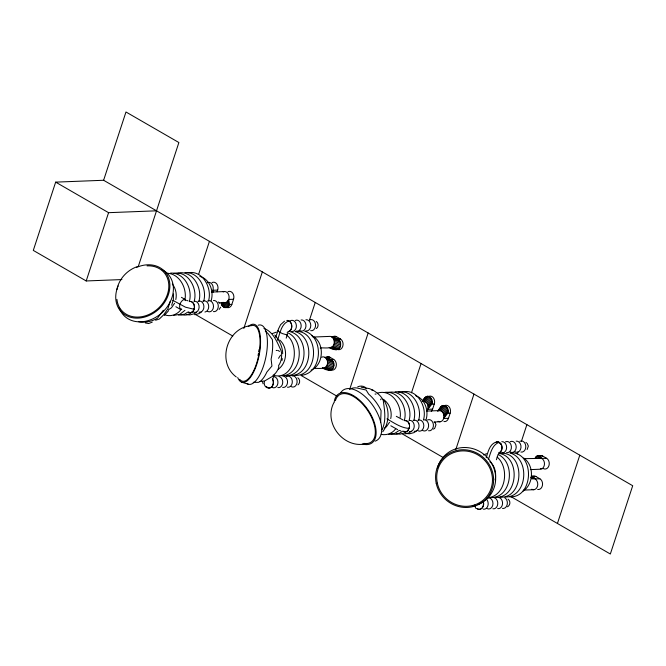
<?xml version="1.0" encoding="UTF-8"?>
<svg xmlns="http://www.w3.org/2000/svg" width="666" height="666" viewBox="0 0 666 666"><rect width="100%" height="100%" fill="white"/><g stroke="black" fill="none" stroke-linecap="round" stroke-linejoin="round"><path stroke-width="1" d="M313.511 368.456C318.09 367.907 326.989 370.354 327.572 363.361C327.772 361.105 326.964 358.608 324.975 357.359A5.611 4.304 87.8 0 0 321.678 357.234M322.535 367.915C326.215 370.721 333.574 371.795 333.932 365.559C334.782 360.298 329.254 358.017 324.975 357.359L329.77 357.167L333.741 359.457A5.611 4.304 87.8 0 1 336.213 366.183A5.611 4.304 87.8 0 1 331.468 370.121M320.221 347.977C324.8 347.427 333.699 349.875 334.274 342.882C334.482 340.626 333.674 338.128 331.685 336.871A5.611 4.304 87.8 0 0 329.479 336.413L312.962 337.054M336.904 349.775L329.42 347.535C333.083 350.324 340.309 351.19 340.642 345.08C341.491 339.818 335.964 337.529 331.685 336.871L336.48 336.688L340.451 338.977A5.611 4.304 87.8 0 1 342.74 346.387A5.611 4.304 87.8 0 1 337.096 349.217M428.696 396.47A5.611 4.304 87.8 0 1 433.383 397.852A5.611 4.304 87.8 0 1 434.282 404.004L432.6 409.124L427.805 409.307C428.946 406.135 427.206 401.223 423.31 401.44L427.381 396.22C431.277 396.012 433.017 400.924 431.884 404.096L427.805 409.307A5.611 4.304 87.8 0 1 427.239 410.556M438.037 421.303A5.611 4.304 87.8 0 0 443.681 418.473C444.813 415.301 443.081 410.389 439.177 410.597L426.798 411.08M444.563 405.636A5.611 4.304 87.8 0 1 449.25 407.018A5.611 4.304 87.8 0 1 450.149 413.161L448.476 418.281L443.681 418.473L447.752 413.261C450.591 407.85 441.991 401.631 439.818 408.674M173.551 293.931L173.36 299.55L171.686 305.244M264.369 381.402C263.736 384.34 264.976 387.887 268.373 387.953A5.603 4.371 -88.2 0 0 272.81 385.364A5.603 4.371 -88.2 0 0 272.71 379.154M380.611 422.627L381.094 410.672A27.106 14.227 55.8 0 0 368.673 394.139L366.125 390.026L358.758 388.411A27.106 14.227 55.8 0 0 350.599 388.902M282.001 360.481L282.309 358.616M175.807 299.534C176.998 294.247 175.741 288.303 172.336 284.057M184.89 300.1C187.379 288.203 179.229 272.669 165.801 273.243M189.327 301.673C192.84 289.402 184.715 272.519 170.596 273.06M194.122 301.49C197.985 288.877 188.403 270.396 173.676 273.335M198.918 301.298C202.431 289.036 194.305 272.153 180.186 272.685M203.713 301.115C207.226 288.844 199.101 271.961 184.981 272.502M208.508 300.932C212.371 288.32 202.789 269.838 188.062 272.777M211.122 300.716C214.086 291.417 209.84 279.171 199.858 276.348M390.742 418.564C392.357 411.43 389.444 403.23 383.15 399.267M404.262 420.704C408.125 408.091 398.543 389.61 383.816 392.549M409.057 420.521C413.103 407.667 402.747 388.586 387.754 392.59M413.852 420.329C417.366 408.058 409.249 391.175 395.121 391.716M418.648 420.146C422.51 407.534 412.928 389.052 398.201 391.991M423.443 419.955C427.489 407.109 417.132 388.028 402.139 392.033M426.057 419.747C428.879 410.772 425.124 398.901 415.667 395.721M188.653 312.113A5.603 4.129 89.6 0 0 193.548 310.539L194.405 307.883A5.603 4.129 89.6 0 0 189.893 301.432M403.596 431.26A5.611 4.304 87.8 0 0 407.867 430.686L409.54 427.031A5.611 4.304 87.8 0 0 404.737 420.562M188.461 312.121A5.611 4.304 87.8 0 0 193.54 310.539L194.414 307.883A5.611 4.304 87.8 0 0 189.602 301.415M407.867 430.686L409.54 427.031A5.603 4.129 89.6 0 0 405.028 420.571M495.179 479.87C496.52 473.534 495.079 465.9 489.86 461.68M280.569 355.161L278.53 358.308M220.671 307.192L219.147 309.457M116.916 289.585C118.973 278.838 127.306 269.921 137.621 266.517M170.205 301.34L167.865 308.833L163.778 314.718L159.291 319.056L155.594 320.229M510.797 496.545L610.339 554.012L632.7 485.73L103.613 180.27L55.661 182.134L33.3 250.408L86.205 280.96L121.92 279.57M103.613 180.27L125.974 111.988L178.879 142.532L138.312 266.417M86.205 280.96L108.566 212.679L156.518 210.814M198.568 274.525L209.432 241.358M217.108 291.8L217.665 290.093A5.611 4.304 87.8 0 0 216.766 283.949A5.611 4.304 87.8 0 0 212.079 282.559M227.306 307.625A5.611 4.304 87.8 0 0 231.86 304.379L233.541 299.259A5.611 4.304 87.8 0 0 232.642 293.115A5.611 4.304 87.8 0 0 227.955 291.725M243.814 328.48L262.337 271.903M275.666 337.246L278.163 330.145M277.431 340.276C280.003 333.857 281.144 323.335 289.086 320.962L290.06 321.728A5.603 4.212 83.9 0 1 291.708 327.647A5.603 4.212 83.9 0 1 288.278 331.601M272.802 379.079L274.392 374.209M286.197 338.161L287.404 333.874M309.499 320.013L315.251 302.456M349.625 389.577L368.156 333M411.48 392.807L421.062 363.544M455.769 449.692L473.976 394.097M486.213 457.684C488.028 452.247 489.385 444.813 495.396 442.316M488.328 459.648C490.501 453.621 492.091 444.405 499.325 442.341L501.082 444.172A5.611 4.304 87.8 0 1 499.267 452.705M496.37 459.74L497.968 454.87M517.299 453.904L517.94 451.948M521.453 441.225L526.881 424.642M557.434 523.468L579.795 455.186M382.051 429.795C386.513 420.579 384.565 410.156 383.241 400.441A11.305 4.063 38.1 0 0 372.968 390.193L369.372 388.619L361.205 387.196M278.213 329.462L280.611 324.667L284.499 321.187M333.683 403.03C323.251 423.693 344.322 449.575 366.675 443.556M219.114 302.972L226.398 302.389L228.746 299.442A5.611 4.304 87.8 0 0 227.847 293.298A5.611 4.304 87.8 0 0 223.16 291.908M221.22 302.755C220.904 307.709 228.247 309.807 229.462 304.47L228.746 299.442L233.541 299.259M423.942 399.508L425.316 397.261L427.381 396.22M174.592 303.263L171.453 307.8L168.581 309.69M389.527 422.294L386.388 426.831L384.232 428.246M381.119 398.901L380.627 399.758M163.303 310.273L157.451 318.231A27.106 21.795 -43 0 1 138.495 321.645M382.759 431.759C389.493 422.485 389.81 409.473 383.733 399.825M422.186 401.24L424.517 398.268M422.402 400.982L425.316 397.261M422.802 401.032L426.298 396.561M424.433 401.473L428.504 396.262M425.516 401.898L429.595 396.678M426.49 402.664L430.561 397.452M427.272 403.729L431.352 398.509M427.83 405.02L431.909 399.8M428.113 406.443L432.192 401.223M428.105 407.908L432.184 402.689M437.479 411.155L441.192 406.418M442.166 405.727L438.095 410.939L439.177 410.597L443.256 405.386M440.309 410.639L444.38 405.428M441.392 411.064L445.462 405.844M442.357 411.829L446.436 406.61M443.148 412.895L447.227 407.675M443.706 414.177L447.777 408.966M443.989 415.601L448.06 410.389M443.981 417.066L448.052 411.854M152.289 322.103L148.693 323.518L145.338 322.968M211.505 292.532L212.87 290.276A5.611 4.304 87.8 0 0 211.971 284.132A5.611 4.304 87.8 0 0 207.284 282.75M434.765 428.213L435.98 424.717L434.798 422.044M527.139 449.533L528.354 446.037L527.172 443.365M535.198 457.708L536.971 456.002L539.185 455.702L542.665 456.027L546.636 458.316A5.611 4.304 87.8 0 1 548.926 465.734A5.611 4.304 87.8 0 1 543.281 468.564L540.401 468.673M508.691 505.86C510.506 504.02 510.248 500.599 508.05 499.167M181.377 309.024C177.905 314.385 170.604 317.316 164.602 314.693M184.932 310.323L179.862 314.327L173.793 315.368M395.696 428.796C392.532 433.35 386.655 435.497 381.26 434.407M164.402 315.343L168.631 310.631M287.471 334.265L285.831 334.573L282.342 333.566L279.062 331.843L277.905 330.403M316.417 328.546C318.739 326.914 318.639 322.993 316.267 321.453M297.968 384.873C300.291 383.241 300.2 379.32 297.819 377.788M278.355 369.189C287.346 362.745 288.07 347.261 279.703 340.043M522.91 491.242C533.841 484.207 534.482 465.426 523.667 458M433.524 429.137L434.282 428.604M507.45 506.793L508.208 506.252M187.72 312.129L184.657 314.144L178.588 315.185M192.516 311.938L189.452 313.961L185.165 315.11L180.711 314.818M196.545 312.262L194.247 313.769L189.96 314.926L186.397 314.693M201.34 312.071L199.042 313.586L194.755 314.735M398.626 430.835L394.796 433.358L388.728 434.398M402.655 431.16L399.592 433.175L395.313 434.324L390.85 434.032M406.685 431.476L404.387 432.983L400.108 434.14L396.536 433.907M411.48 431.285L409.182 432.8L404.903 433.957M416.275 431.102L413.977 432.617L409.698 433.766L406.127 433.533M357.734 386.804C360.431 385.547 364.56 385.797 366.275 388.503M272.327 333.566L276.473 332.084M311.08 370.204C324.225 364.71 324.983 341.675 311.863 335.747M483.316 454.903L486.63 453.721M537.653 489.46A5.611 4.304 87.8 0 0 542.407 485.531A5.611 4.304 87.8 0 0 539.926 478.804L531.834 478.871L530.785 477.281M177.614 273.376L179.329 272.918M377.306 393.198C391.158 388.461 401.956 404.911 400.191 417.366M181.751 309.274L180.353 309.324L175.891 306.751M276.199 350.532L277.106 350.349M259.931 381.576L264.768 380.894L272.694 376.24A11.305 4.187 -43.9 0 0 278.579 365.567A11.305 6.177 -83.5 0 0 281.077 350.632C277.106 342.257 273.485 331.801 263.944 328.421M217.665 290.093L212.87 290.276L213.162 292.291M211.863 292.049L224.242 291.575M229.462 304.47L231.86 304.379M338.053 339.069L340.451 338.977M331.343 359.557L333.741 359.457M431.884 404.096L434.282 404.004M447.752 413.261L450.149 413.161M434.049 422.003L440.243 421.761M524.15 458.649L546.636 458.316M530.377 469.605L540.692 469.205A5.611 4.304 87.8 0 0 544.43 464.518A5.611 4.304 87.8 0 0 541.841 458.508L540.268 456.118M532.925 478.529L531.351 476.148L535.955 476.515L539.926 478.804M523.667 490.093L533.99 489.693M295.654 331.343C320.313 330.536 318.989 376.798 294.663 375.383M302.014 375.216C322.461 372.619 324.3 336.846 304.712 331.185M289.868 375.574C312.321 376.498 315.742 337.304 295.121 331.551M285.073 375.757C307.525 376.681 310.947 337.487 290.326 331.743M281.976 375.957C302.464 374.65 305.394 339.693 287.163 332.534M510.606 452.788C535.264 451.989 533.941 498.243 509.607 496.836M501.015 453.163C525.674 452.356 524.35 498.618 500.016 497.211M498.776 453.363C521.145 456.343 518.381 498.618 495.221 497.394M505.669 497.027C527.489 496.836 530.327 458.683 510.073 453.005M490.426 497.577C511.863 498.459 516.092 462.62 498.135 454.478M487.337 497.777C505.96 496.561 509.94 467.89 497.144 457.026M194.106 309.29L185.464 307.176L172.819 300.324M409.24 428.429C400.965 428.013 393.906 422.744 386.954 418.889M253.205 382.292L258.308 382.384A27.106 10.181 -78.6 0 0 266.908 371.994L271.936 366.034L271.104 359.19A27.106 10.181 -78.6 0 0 272.336 339.552L268.107 333.649L265.276 331.035M322.71 368.015L330.194 370.254M375.058 394.047L376.007 394.122M483.191 501.789A5.611 4.304 87.8 0 1 478.604 509.332L475.707 508.216L474.55 505.069M371.653 390.043L372.968 390.193M185.764 300.657L184.349 299.234C180.836 300.524 178.172 306.069 180.353 309.324M241.85 382.284L248.318 384.207M277.98 350.466L279.562 351.373M332.659 337.637L339.019 339.835M333.45 338.703L339.81 340.9M333.999 339.993L340.368 342.191M334.282 341.417L340.651 343.614M334.274 342.882L340.642 345.08M333.974 344.28L340.343 346.478M333.408 345.529L339.777 347.727M332.609 346.536L338.969 348.734M331.626 347.236L337.995 349.434M329.245 347.427L335.781 349.733M325.949 358.125L332.317 360.323M326.74 359.19L333.1 361.388M327.289 360.473L333.658 362.67M327.572 361.904L333.941 364.102M327.572 363.361L333.932 365.559M327.272 364.768L333.633 366.966M326.698 366.017L333.067 368.215M325.899 367.024L332.267 369.222M324.925 367.715L331.285 369.913M400.815 430.927L399.242 430.353M273.035 375.216C294.247 381.327 300.982 346.353 286.988 335.389M289.086 320.962L288.003 320.537A5.603 4.212 83.9 0 0 286.896 320.488A5.611 4.304 87.8 0 1 288.003 320.537L290.051 321.728A5.611 4.304 87.8 0 1 291.558 327.68A5.611 4.304 87.8 0 1 287.937 331.66M187.995 300.857L186.622 300.274M327.988 369.796L329.071 370.213M501.082 444.172L498.235 441.924A5.603 4.212 83.9 0 0 496.078 442.207M403.121 419.996L396.295 416.317M267.282 387.529L266.317 386.763L268.365 387.953A5.611 4.304 87.8 0 0 272.677 385.348A5.611 4.304 87.8 0 0 272.394 379.12M477.522 508.916L478.604 509.332M499.325 442.341L498.243 441.916A5.611 4.304 87.8 0 0 496.02 442.216M397.694 429.67L390.825 425.782M55.661 182.134L108.566 212.679M181.427 297.319L184.99 299.384M195.138 314.302L232.8 336.047M300.957 375.391L337.729 396.62M402.289 433.899L443.539 457.717M525.94 442.449L526.498 442.832M218.431 301.989L219.663 302.905M236.272 376.964C216.425 362.504 226.898 327.331 251.373 325.657A28.455 10.698 -78.6 0 1 258.391 356.693A28.455 10.698 -78.6 0 1 239.66 379.329M274.775 335.065C279.395 340.135 282.592 346.77 282.7 353.696M539.185 455.702L540.759 458.091M538.061 455.661L539.635 458.05L538.544 458.383L536.971 456.002M535.997 456.701L537.037 458.291M533.558 476.606L535.131 478.987A5.611 4.304 87.8 0 1 537.42 486.405A5.611 4.304 87.8 0 1 531.776 489.235M532.475 476.19L534.049 478.571M263.103 383.849L262.554 381.976M228.18 300.691L228.896 305.719M227.372 301.698L228.097 306.726M226.398 302.389L227.114 307.417M226.032 307.759L225.308 302.73L224.184 302.689L224.908 307.717M223.102 302.272L223.818 307.301M222.278 302.514L222.852 306.535M221.628 302.456L222.061 305.469M532.658 476.39A5.611 4.304 87.8 0 1 535.955 476.515M539.368 455.91A5.611 4.304 87.8 0 1 542.665 456.027M483.474 501.814A5.603 4.371 -88.2 0 1 478.613 509.34M500.299 443.098A5.603 4.212 83.9 0 1 501.948 449.026A5.603 4.212 83.9 0 1 498.518 452.98M516.175 441.142A5.611 4.304 87.8 0 1 520.978 447.602A5.611 4.304 87.8 0 1 515.034 451.839M510.289 441.666A5.611 4.304 87.8 0 1 516.217 447.061A5.611 4.304 87.8 0 1 510.239 452.023M519.88 441.292A5.611 4.304 87.8 0 1 525.774 445.954A5.611 4.304 87.8 0 1 520.912 452.072M505.494 441.849A5.611 4.304 87.8 0 1 511.388 446.511A5.611 4.304 87.8 0 1 506.526 452.63M501.789 441.7A5.611 4.304 87.8 0 1 506.626 447.435A5.611 4.304 87.8 0 1 501.731 452.813M494.055 497.693A5.611 4.304 87.8 0 1 497.735 504.12A5.611 4.304 87.8 0 1 492.873 508.774M487.046 498.185A5.611 4.304 87.8 0 1 492.982 503.579A5.611 4.304 87.8 0 1 486.996 508.541M486.521 499.259A5.611 4.304 87.8 0 1 487.845 505.902A5.611 4.304 87.8 0 1 483.283 509.149M498.851 497.51A5.611 4.304 87.8 0 1 502.53 503.937A5.611 4.304 87.8 0 1 497.668 508.591M504.736 497.743A5.611 4.304 87.8 0 1 507.209 504.462A5.611 4.304 87.8 0 1 502.464 508.399M437.304 468.473A30.245 28.829 41.7 0 1 485.198 455.419A30.245 28.829 41.7 0 1 477.863 504.52M475.133 505.419A30.245 28.829 41.7 0 1 472.327 506.035M448.476 418.281A5.611 4.304 87.8 0 1 443.914 421.536M432.6 409.124A5.611 4.304 87.8 0 1 431.235 411.372M408.683 429.687A5.603 4.129 89.6 0 1 403.787 431.252M423.801 419.821A5.611 4.304 87.8 0 1 428.596 426.29A5.611 4.304 87.8 0 1 422.652 430.519M417.915 420.346A5.611 4.304 87.8 0 1 423.842 425.74A5.611 4.304 87.8 0 1 417.857 430.702M427.505 419.971A5.611 4.304 87.8 0 1 433.4 424.633A5.611 4.304 87.8 0 1 428.538 430.752M413.12 420.529A5.611 4.304 87.8 0 1 419.014 425.191A5.611 4.304 87.8 0 1 414.152 431.31M409.415 420.379A5.611 4.304 87.8 0 1 414.252 426.115A5.611 4.304 87.8 0 1 409.357 431.501M335.414 400.691A28.455 14.935 55.8 0 1 367.674 410.514A28.455 14.935 55.8 0 1 363.944 443.406M340.759 392.649A30.245 15.876 55.8 0 1 372.685 405.236A30.245 15.876 55.8 0 1 375.125 441.158M334.149 402.655A29.629 15.551 55.8 0 1 353.887 395.887A29.629 15.551 55.8 0 1 375.699 427.913A29.629 15.551 55.8 0 1 362.279 443.964M326.473 357.051A5.611 4.304 87.8 0 1 329.77 357.167M333.183 336.563A5.611 4.304 87.8 0 1 336.48 336.688M286.405 376.432A5.611 4.304 87.8 0 1 292.299 381.094A5.611 4.304 87.8 0 1 287.429 387.212M283.824 376.315A5.611 4.304 87.8 0 1 287.496 382.742A5.611 4.304 87.8 0 1 282.634 387.396M292.282 375.907A5.611 4.304 87.8 0 1 297.086 382.367A5.611 4.304 87.8 0 1 291.142 386.605M279.029 376.506A5.611 4.304 87.8 0 1 282.7 382.933A5.611 4.304 87.8 0 1 277.839 387.579M274.234 376.69A5.611 4.304 87.8 0 1 277.789 383.832A5.611 4.304 87.8 0 1 271.961 387.354M301.14 319.946A5.611 4.304 87.8 0 1 305.944 326.415A5.611 4.304 87.8 0 1 300 330.644M295.263 320.471A5.611 4.304 87.8 0 1 301.157 325.133A5.611 4.304 87.8 0 1 296.287 331.252M290.468 320.654A5.611 4.304 87.8 0 1 296.362 325.324A5.611 4.304 87.8 0 1 291.492 331.435M309.648 319.913A5.611 4.304 87.8 0 1 315.542 324.575A5.611 4.304 87.8 0 1 310.672 330.694M305.935 319.755A5.611 4.304 87.8 0 1 310.781 325.499A5.611 4.304 87.8 0 1 305.877 330.877M258.175 325.241A30.245 11.364 -78.6 0 1 266.034 356.293A30.245 11.364 -78.6 0 1 246.953 383.491M248.31 326.565A29.629 11.139 -78.6 0 1 258.974 356.077A29.629 11.139 -78.6 0 1 237.704 377.547M258.999 349.608A26.94 10.123 -78.6 0 1 258.741 351.565M258.425 353.554A26.94 10.123 -78.6 0 1 258.05 355.536M197.993 301.39A5.611 4.304 87.8 0 1 203.888 306.052A5.611 4.304 87.8 0 1 199.017 312.171M194.281 301.232A5.611 4.304 87.8 0 1 199.084 307.7A5.611 4.304 87.8 0 1 193.14 311.938M202.789 301.199A5.611 4.304 87.8 0 1 208.575 305.145A5.611 4.304 87.8 0 1 204.937 312.021M207.584 301.015A5.611 4.304 87.8 0 1 213.511 306.41A5.611 4.304 87.8 0 1 207.526 311.38M213.461 300.491A5.611 4.304 87.8 0 1 218.306 306.227A5.611 4.304 87.8 0 1 213.403 311.605M147.028 265.867A28.455 22.885 -43 0 1 168.748 287.87A28.455 22.885 -43 0 1 143.115 316.425A28.455 22.885 -43 0 1 116.925 299.392M161.638 269.48A30.245 24.326 -43 0 1 161.88 312.829A30.245 24.326 -43 0 1 119.231 307.725M136.638 267.382A29.629 23.826 -43 0 1 169.888 285.431A29.629 23.826 -43 0 1 137.263 318.14A29.629 23.826 -43 0 1 118.132 285.93M437.346 483.191A28.455 27.123 41.7 0 0 483.325 500A28.455 27.123 41.7 0 0 473.093 452.639A28.455 27.123 41.7 0 0 437.346 483.191M436.222 483.374A29.629 28.238 41.7 0 0 484.099 500.882A29.629 28.238 41.7 0 0 473.443 451.573A29.629 28.238 41.7 0 0 436.222 483.374"/></g></svg>
